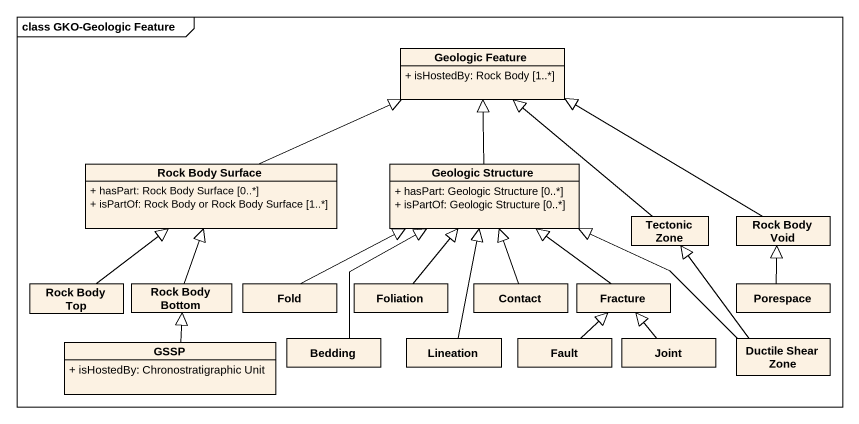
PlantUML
@startuml
mainframe class GKO-Geologic Feature
hide circle
hide empty members
skinparam classAttributeIconSize 0
class "Geologic Feature" as Geologic_Feature {
  + isHostedBy: Rock Body [1..*]
}
class "Rock Body Surface" as Rock_Body_Surface {
  + hasPart: Rock Body Surface [0..*]
  + isPartOf: Rock Body or Rock Body Surface [1..*]
}
class "Geologic Structure" as Geologic_Structure {
  + hasPart: Geologic Structure [0..*]
  + isPartOf: Geologic Structure [0..*]
}
class "Tectonic Zone" as Tectonic_Zone
class "Rock Body Void" as Rock_Body_Void
class "Rock Body Top" as Rock_Body_Top
class "Rock Body Bottom" as Rock_Body_Bottom
class Fold
class Foliation
class Contact
class Fracture
class Porespace
class GSSP {
  + isHostedBy: Chronostratigraphic Unit
}
class Bedding
class Lineation
class Fault
class Joint
class "Ductile Shear Zone" as Ductile_Shear_Zone
Rock_Body_Surface -right-|> Geologic_Feature
Geologic_Structure -up-|> Geologic_Feature
Tectonic_Zone -up-|> Geologic_Feature
Rock_Body_Void -left-|> Geologic_Feature
Rock_Body_Top -up-|> Rock_Body_Surface
Rock_Body_Bottom -up-|> Rock_Body_Surface
Fold -right-|> Geologic_Structure
Foliation -up-|> Geologic_Structure
Contact -up-|> Geologic_Structure
Fracture -up-|> Geologic_Structure
Porespace -up-|> Rock_Body_Void
GSSP -up-|> Rock_Body_Bottom
Bedding -up-|> Geologic_Structure
Lineation -up-|> Geologic_Structure
Fault -up-|> Fracture
Joint -up-|> Fracture
Ductile_Shear_Zone -left-|> Geologic_Structure
Ductile_Shear_Zone -up-|> Tectonic_Zone
@enduml
